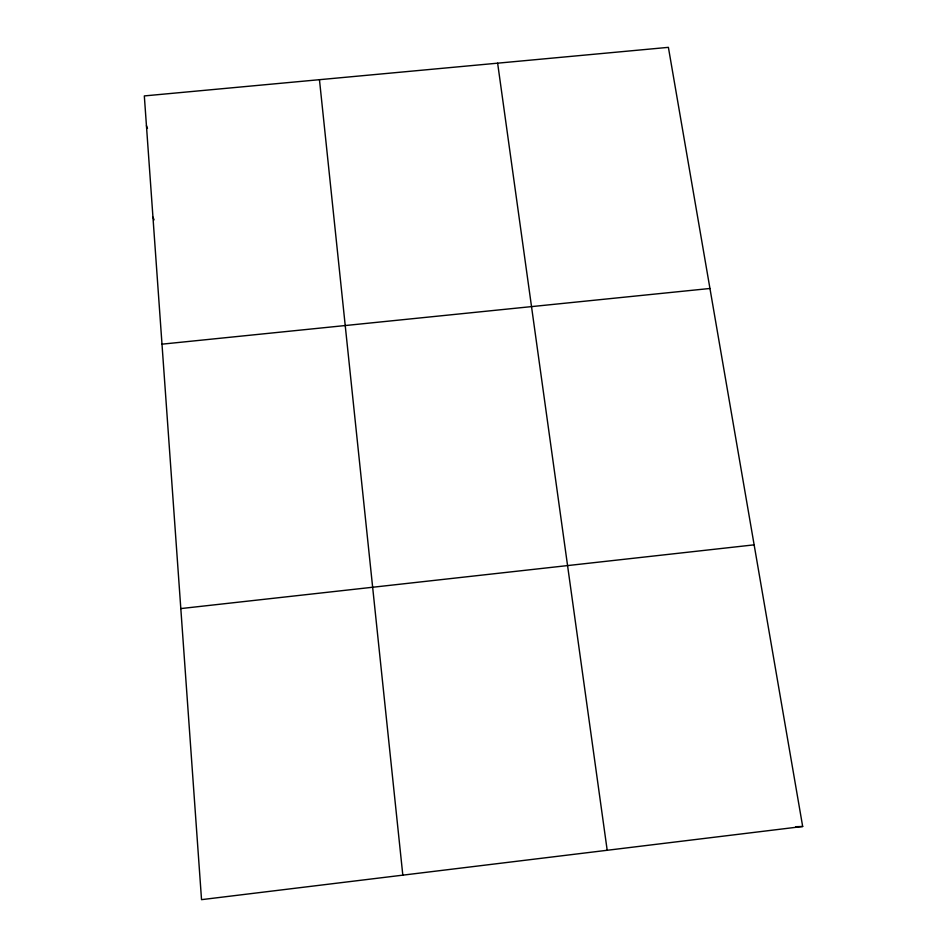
<?xml version="1.0" encoding="UTF-8"?>
<svg xmlns="http://www.w3.org/2000/svg" width="947" height="947" viewBox="0 0 947 947"><rect width="100%" height="100%" fill="white"/><g stroke="black" fill="none" stroke-linecap="round" stroke-linejoin="round"><path stroke-width="1.42" d="M802.677 826.482L201.533 899.65L144.323 95.919L668.393 47.35L802.677 826.482L795.669 826.719M180.818 608.578L754.143 544.845M161.984 344.163L709.954 288.48M152.952 217.183L154.077 219.858M146.442 125.714L147.472 128.461M497.637 63.177L607.193 850.276M319.459 79.69L402.818 875.146"/></g></svg>
